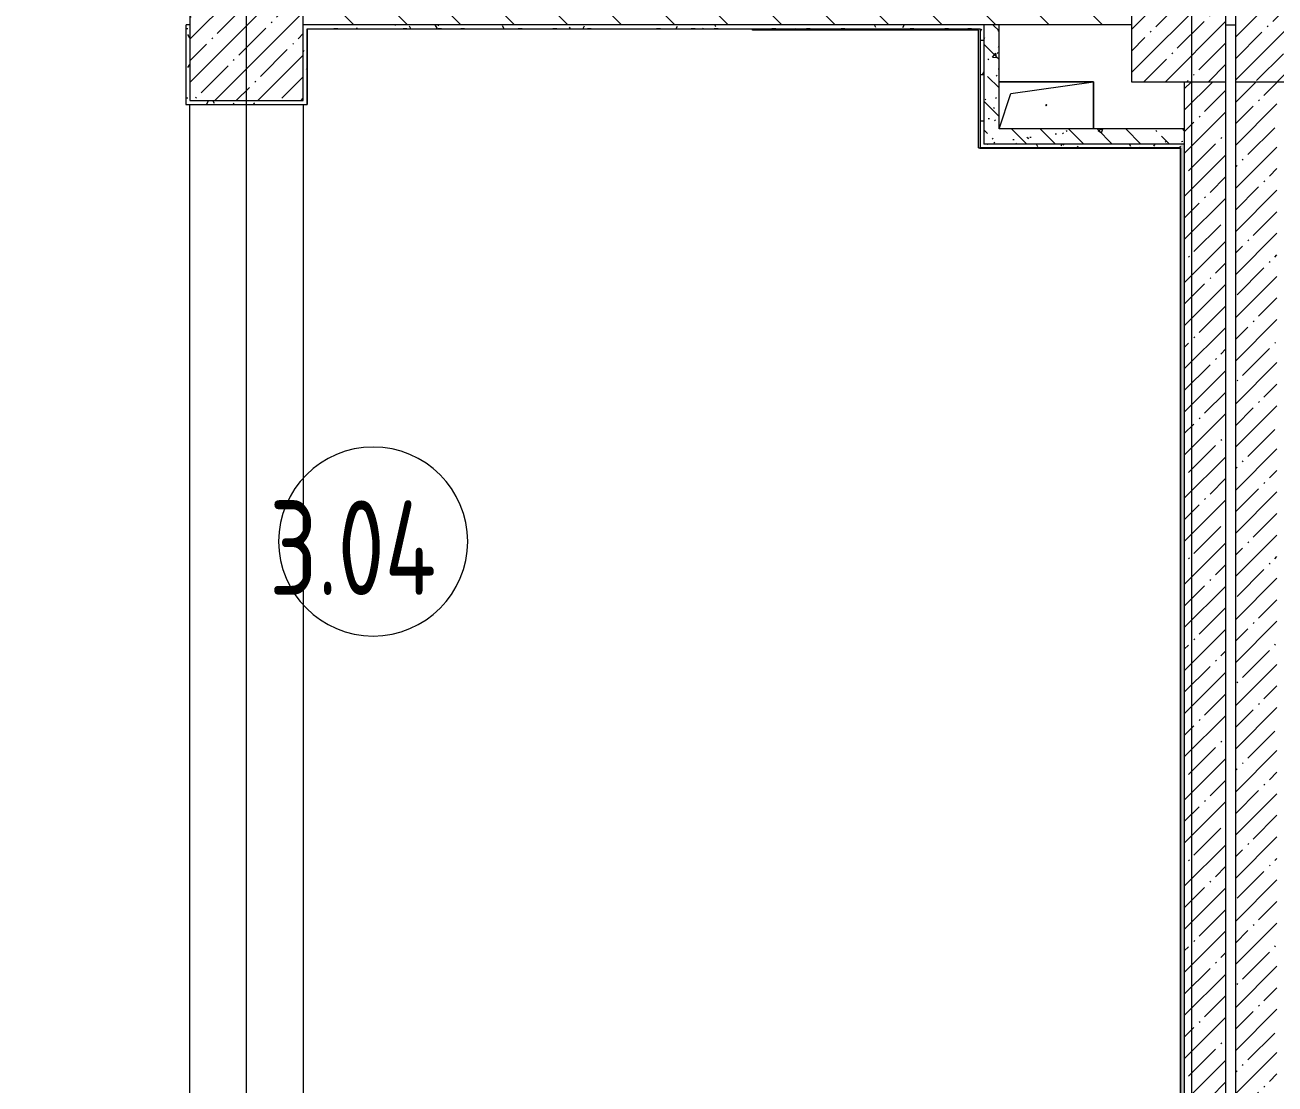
# Model space of a CAD drawing. Header units: millimetres. Extents: x -1113 to 415037, y -3642 to 354837.
# Drawn here: x 321365 to 327977, y 2097 to 7700 of the extents above; entities that cross this region are included whole.
import ezdxf

# ---------------------------------------------------------------- set-up
doc = ezdxf.new("R2010")
doc.units = ezdxf.units.MM
for name, color, linetype, lineweight in [('A-AREA-IDEN', 7, 'Continuous', 9), ('A-FLOR', 7, 'Continuous', 9), ('A-GENM', 7, 'Continuous', 9), ('A-WALL', 7, 'Continuous', 5), ('I-WALL', 7, 'Continuous', 5), ('S-COLS', 7, 'Continuous', 9), ('S-COLS-1', 7, 'Continuous', 5), ('Оси', 7, 'Continuous', 9)]:
    doc.layers.add(name, color=color, linetype=linetype, lineweight=lineweight)
doc.layers.add('A-AREA-PATT-3', color=7, linetype='Continuous', lineweight=5, true_color=0xe6fae8, transparency=1)
doc.layers.add('A-WALL-1', color=9, linetype='Continuous', lineweight=5, true_color=0x808080)
doc.layers.add('A-WALL-FNSH-1', color=9, linetype='Continuous', lineweight=5, true_color=0x808080)
doc.styles.add('СПДС', font='ГОСТ тип А.ttf', dxfattribs={"width": 0.9})
pattern_1 = [(45, (289227.4, 1e-08), (-114.04925, 114.04925), []), (45, (289341.45, 1e-08), (-114.04925, 114.04925), [201.612, -40.322, 6.706, -33.617])]
pattern_2 = [(135, (289227.4, 1e-08), (-150.8683, -150.8683), [213.36, -35.56, 7.112, -35.56]), (135, (289227.4, 150.77), (-150.8683, -150.8683), []), (50, (289227.4, 1e-08), (255.0577, -22.3145), [26.67, -293.37]), (355, (289227.4, 1e-08), (-49.3404, 267.4791), [21.336, -234.696]), (100.451, (289248.66, -1.86), (205.7195, 245.1636), [22.666, -249.326]), (46.184, (289227.4, 71.12), (379.511, -58.86), [40.005, -440.055]), (96.636, (289259.03, 66.2), (332.3634, 346.399), [33.999, -373.989]), (351.184, (289227.4, 71.12), (332.367, 346.3953), [32.004, -352.044]), (21, (289262.96, 53.34), (212.2602, -143.1711), [26.67, -293.37]), (326, (289262.96, 53.34), (86.5224, 257.8632), [21.336, -234.696]), (71.451, (289280.65, 41.4), (298.784, 114.6901), [22.666, -249.326]), (37.5, (289227.4, 1e-08), (4.32385, 118.3775), [6.706, -225.146, 6.706, -231.546, -235.585]), (37.5, (289227.4, 1e-08), (4.32385, 118.3775), [-470.103, 6.706, -228.879]), (7.5, (289227.4, 1e-08), (93.5476, 140.2533), [6.706, -129.134, 6.706, -219.812, -89.789]), (7.5, (289227.4, 1e-08), (93.5476, 140.2533), [-362.356, 6.706, -83.083]), (327.5, (289148.1, 1e-08), (189.82734, -8.02019), [6.706, -82.194, 6.706, -270.662, -368.046]), (327.5, (289148.1, 1e-08), (189.82734, -8.02019), [-366.268, 6.706, -361.34]), (317.5, (289112.54, 1e-08), (207.38114, 35.59764), [6.706, -108.864, 6.706, -177.495, -261.366]), (317.5, (289112.54, 1e-08), (207.38114, 35.59764), [-299.771, 6.706, -254.66])]
pattern_3 = [(0, (289227.4, 1e-08), (243.84, 60.96), [20.117, -162.763, 20.117, -162.763, -975.36]), (0, (289227.4, 1e-08), (243.84, 60.96), [-365.76, 20.117, -345.643, 20.117, -162.763, -426.72]), (0, (289227.4, 1e-08), (243.84, 60.96), [-914.4, 20.117, -101.803, 20.117, -284.683]), (120, (289318.84, 30.48), (-174.71291, 180.69163), [20.117, -162.763, 20.117, -162.763, -975.36]), (120, (289318.84, 30.48), (-174.71291, 180.69163), [-365.76, 20.117, -345.643, 20.117, -162.763, -426.72]), (120, (289318.84, 30.48), (-174.71291, 180.69163), [-914.4, 20.117, -101.803, 20.117, -284.683]), (240, (289349.32, 152.4), (-69.12709, -241.65163), [20.117, -162.763, 20.117, -162.763, -975.36]), (240, (289349.32, 152.4), (-69.12709, -241.65163), [-365.76, 20.117, -345.643, 20.117, -162.763, -426.72]), (240, (289349.32, 152.4), (-69.12709, -241.65163), [-914.4, 20.117, -101.803, 20.117, -284.683])]

# ---------------------------------------------------------------- blocks, each defined once
blk = doc.blocks.new('BSC_Колонна _Прямоугольная - 500х500-23286270-Объем проектирования 3 этажа')
at = {"layer": 'S-COLS-1'}
h = blk.add_hatch(dxfattribs=at)
h.set_pattern_fill('FP_4', color=256, style=0, pattern_type=2)
h.set_pattern_definition([(45, (-38790, -7650), (-114.04925, 114.04925), []), (45, (-38675.95, -7650), (-114.04925, 114.04925), [201.613, -40.323, 6.706, -33.617])])
h.paths.add_polyline_path([(-30, -250), (250, -249.1), (250, 250), (-250, 250), (-250, -250), (-43.7, -250)])
for p, q in [((250, 250), (-250, 250)), ((-250, 250), (-250, -250)), ((250, -250), (250, 250)), ((-250, -250), (250, -250))]:
    blk.add_line(p, q, dxfattribs=at)
blk = doc.blocks.new('BSC_Колонна _Прямоугольная - 600х600-V535-Объем проектирования 3 этажа')
at = {"layer": 'S-COLS-1'}
h = blk.add_hatch(dxfattribs=at)
h.set_pattern_fill('FP_65', color=256, style=0, pattern_type=2)
h.set_pattern_definition([(45, (-33310, -7600), (-114.04925, 114.04925), []), (45, (-33195.95, -7600), (-114.04925, 114.04925), [201.613, -40.323, 6.706, -33.617])])
h.paths.add_polyline_path([(41.4, -300), (300, -300), (300, 300), (-300, 300), (-300, -300)])
for p, q in [((300, 300), (-300, 300)), ((-300, 300), (-300, -300)), ((300, -300), (300, 300)), ((-300, -300), (300, -300))]:
    blk.add_line(p, q, dxfattribs=at)
blk = doc.blocks.new('BSC_Колонна _Прямоугольная - 500х500-V567-Объем проектирования 3 этажа')
at = {"layer": 'S-COLS-1'}
h = blk.add_hatch(dxfattribs=at)
h.set_pattern_fill('FP_113', color=256, style=0, pattern_type=2)
h.set_pattern_definition([(45, (-38240, -7650), (-114.04925, 114.04925), []), (45, (-38125.95, -7650), (-114.04925, 114.04925), [201.613, -40.323, 6.706, -33.617])])
h.paths.add_polyline_path([(15, -250), (250, -250), (250, 250), (-250, 250), (-250, -250)])
for p, q in [((250, 250), (-250, 250)), ((-250, 250), (-250, -250)), ((250, -250), (250, 250)), ((-250, -250), (250, -250))]:
    blk.add_line(p, q, dxfattribs=at)
blk = doc.blocks.new('GM_Отверстие прямоугольное _в плите_ - Отверстие-V622-Объем проектирования 3 этажа')
at = {"layer": 'A-GENM'}
for p, q in [((-250, 125), (250, 125)), ((250, 125), (-250, 125)), ((-187.5, 62.5), (250, 125)), ((250, 125), (250, -125)), ((250, -125), (250, 125)), ((-250, -125), (-187.5, 62.5))]:
    blk.add_line(p, q, dxfattribs=at)
for start, end in [(360, 180), (180, 360)]:
    blk.add_arc((0, 0), 2.5, start, end, dxfattribs=at)
blk = doc.blocks.new('Марка_Помещения - Номер-25198446-Объем проектирования 3 этажа')
at = {"layer": 'A-AREA-IDEN'}
for start, end in [(360, 180), (180, 360)]:
    blk.add_arc((0, 0), 2.5, start, end, dxfattribs=at)

msp = doc.modelspace()

# ---------------------------------------------------------------- hatches: boundary and pattern name
at = {"layer": 'A-AREA-PATT-3'}
msp.add_hatch(color=256, dxfattribs=at).paths.add_polyline_path([(326409.4, 7050), (326413.4, 7050.3), (326413.4, 7676), (325212.9, 7676), (325212.9, 7672), (326409.4, 7672), (326409.4, 7050.5)])
at = {"layer": 'I-WALL'}
h = msp.add_hatch(dxfattribs=at)
h.set_pattern_fill('FP_23', color=256, style=0, pattern_type=2)
h.set_pattern_definition([(135, (289227.4, 1e-08), (-141.4214, -141.4214), [])])
h.paths.add_polyline_path([(331357.4, 7700), (332137.4, 7700), (332137.4, 7900), (331357.4, 7900)])
h.paths.add_polyline_path([(325842.1, 7700), (327217.4, 7700), (327217.4, 7900), (325237.4, 7900), (325237.4, 7830), (324037.4, 7830), (324037.4, 7900), (322837.4, 7900), (322837.4, 7700), (325237.4, 7700)])
h.paths.add_polyline_path([(328287.4, 7700), (328857.4, 7700), (328857.4, 7900), (328267.4, 7900), (328267.4, 7700), (328277.4, 7700)])
h.paths.add_polyline_path([(327717.4, 7700), (327767.4, 7700), (327767.4, 7900), (327717.4, 7900)])
h.paths.add_polyline_path([(319037.1, 7700), (319737.4, 7700), (319737.4, 7900), (319037.1, 7900), (319037.1, 7751.6)])
h = msp.add_hatch(dxfattribs=at)
h.set_pattern_fill('FP_191', color=256, style=0, pattern_type=2)
h.set_pattern_definition(pattern_3)
h.paths.add_polyline_path([(322235.6, 7300), (322237.4, 7300), (322237.4, 7700), (322217.4, 7700), (322217.4, 7300)])
h = msp.add_hatch(dxfattribs=at)
h.set_pattern_fill('FP_191', color=256, style=0, pattern_type=2)
h.set_pattern_definition(pattern_3)
h.paths.add_polyline_path([(326331.4, 7680), (326417.4, 7680), (326417.4, 7700), (322837.4, 7700), (322837.4, 7680), (326309.4, 7680)])
h = msp.add_hatch(dxfattribs=at)
h.set_pattern_fill('FP_191', color=256, style=0, pattern_type=2)
h.set_pattern_definition(pattern_3)
h.paths.add_polyline_path([(322857.4, 7280), (322857.2, 7679), (322837.4, 7679), (322837.4, 7280)])
h = msp.add_hatch(dxfattribs=at)
h.set_pattern_fill('FP_191', color=256, style=0, pattern_type=2)
h.set_pattern_definition(pattern_3)
h.paths.add_polyline_path([(326417.4, 7070), (326437.4, 7070), (326437.4, 7700), (326417.4, 7700), (326417.4, 7150)])
h = msp.add_hatch(dxfattribs=at)
h.set_pattern_fill('FP_41', color=256, style=0, pattern_type=2)
h.set_pattern_definition(pattern_2)
h.paths.add_polyline_path([(326437.4, 7150), (326517.4, 7150), (326517.4, 7700), (326437.4, 7699), (326437.4, 7280)])
h = msp.add_hatch(dxfattribs=at)
h.set_pattern_fill('FP_1', color=256, style=0, pattern_type=2)
h.set_pattern_definition(pattern_1)
h.paths.add_polyline_path([(327707.1, 400), (327717.4, 400), (327717.4, 7400), (327497.4, 7400), (327497.5, 400), (327511.2, 400)])
h = msp.add_hatch(dxfattribs=at)
h.set_pattern_fill('FP_1', color=256, style=0, pattern_type=2)
h.set_pattern_definition(pattern_1)
h.paths.add_polyline_path([(327809.3, 400), (327987.4, 400), (327987.3, 7400), (327767.4, 7400), (327767.4, 400), (327776.5, 400)])
h = msp.add_hatch(dxfattribs=at)
h.set_pattern_fill('FP_191', color=256, style=0, pattern_type=2)
h.set_pattern_definition(pattern_3)
h.paths.add_polyline_path([(322837.4, 7280), (322837.4, 7300), (322217.4, 7300), (322217.4, 7280), (322578.8, 7280)])
h = msp.add_hatch(dxfattribs=at)
h.set_pattern_fill('FP_41', color=256, style=0, pattern_type=2)
h.set_pattern_definition(pattern_2)
h.paths.add_polyline_path([(327017.4, 7070), (327497.4, 7070), (327497.4, 7150), (326437.4, 7150), (326437.4, 7070), (326929.9, 7070)])
h = msp.add_hatch(dxfattribs=at)
h.set_pattern_fill('FP_191', color=256, style=0, pattern_type=2)
h.set_pattern_definition(pattern_3)
h.paths.add_polyline_path([(327472.4, 7050), (327476.4, 7050), (327476.4, 7070), (326417.4, 7070), (326417.4, 7050), (327217.4, 7050)])
h = msp.add_hatch(dxfattribs=at)
h.set_pattern_fill('FP_191', color=256, style=0, pattern_type=2)
h.set_pattern_definition(pattern_3)
h.paths.add_polyline_path([(327497.4, 420), (327497.4, 7070), (327477.4, 7070), (327477.4, 421), (327482.4, 420.8)])

# ---------------------------------------------------------------- linework, layer by layer
at = {"layer": 'A-FLOR'}
for p, q in [((322857.4, 7680), (325212.9, 7680)), ((322857.4, 7280), (322857.4, 7679)), ((322237.4, 520), (322237.4, 7280)), ((322237.4, 7280), (322857.4, 7280)), ((322837.4, 7280), (322837.4, 520)), ((326417.4, 7050), (327476.4, 7050))]:
    msp.add_line(p, q, dxfattribs=at)
at = {"layer": 'A-WALL'}
for p, q in [((322217.4, 7280), (322217.4, 7700)), ((327217.4, 7700), (322837.4, 7700)), ((327497.4, 7400), (327497.4, 400)), ((327477.4, 7050), (326417.4, 7050)), ((327497.4, 7070), (326437.4, 7070)), ((327477.4, 420), (327477.4, 7050))]:
    msp.add_line(p, q, dxfattribs=at)
at = {"layer": 'A-WALL-1'}
for p, q in [((322237.4, 7700), (322217.4, 7700)), ((322857.4, 7679), (322857.4, 7680)), ((326437.4, 7700), (326437.4, 7070)), ((326517.4, 7150), (326517.4, 7700)), ((327717.4, 7700), (327767.4, 7700)), ((327717.4, 400), (327717.4, 7400)), ((327767.4, 7400), (327767.4, 400)), ((322217.4, 7280), (322857.4, 7280)), ((327497.4, 7150), (326517.4, 7150))]:
    msp.add_line(p, q, dxfattribs=at)
at = {"layer": 'A-WALL-FNSH-1'}
for p, q in [((322217.4, 7680), (322216.4, 7680)), ((322216.4, 7680), (322216.4, 7279)), ((322857.4, 7679), (322857.4, 7280)), ((322858.4, 7679), (325212.9, 7679)), ((322858.4, 7279), (322858.4, 7679)), ((322216.4, 7279), (322858.4, 7279)), ((326416.4, 7050), (326416.4, 7049)), ((326416.4, 7049), (327476.4, 7049)), ((327476.4, 7049), (327476.4, 421))]:
    msp.add_line(p, q, dxfattribs=at)
at = {"layer": 'I-WALL'}
for p, q in [((325212.9, 7680), (326417.4, 7680)), ((325212.9, 7672), (325212.9, 7679)), ((326409.4, 7672), (325212.9, 7672)), ((326409.4, 7050), (326409.4, 7672)), ((326417.4, 7680), (326417.4, 7050)), ((326409.4, 7050), (326417.4, 7050))]:
    msp.add_line(p, q, dxfattribs=at)
at = {"layer": 'Оси'}
for points in [[(322537.4, -1906.3), (322537.4, 3093.7), (322537.4, 22398.1), (322537.4, 27398.1)], [(327537.4, -1906.3), (327537.4, 3093.7), (327537.4, 18777.7), (327537.4, 23777.7)]]:
    msp.add_lwpolyline(points, dxfattribs=at)

# ---------------------------------------------------------------- block references
at = {"layer": 'A-AREA-IDEN', "xscale": 199.9999999999999, "yscale": 199.9999999999999, "zscale": 199.9999999999999}
msp.add_blockref('Марка_Помещения - Номер-25198446-Объем проектирования 3 этажа', (323207.1, 4967.2), dxfattribs=at)
at = {"layer": 'A-GENM'}
msp.add_blockref('GM_Отверстие прямоугольное _в плите_ - Отверстие-V622-Объем проектирования 3 этажа', (326767.4, 7275), dxfattribs=at)
at = {"layer": 'S-COLS'}
for name, p in [('BSC_Колонна _Прямоугольная - 600х600-V535-Объем проектирования 3 этажа', (322537.4, 7600)), ('BSC_Колонна _Прямоугольная - 500х500-V567-Объем проектирования 3 этажа', (327467.4, 7650)), ('BSC_Колонна _Прямоугольная - 500х500-23286270-Объем проектирования 3 этажа', (328017.4, 7650))]:
    msp.add_blockref(name, p, dxfattribs=at)

# ---------------------------------------------------------------- texts
at = {"layer": 'A-AREA-IDEN', "insert": (322657.6, 5184.3), "char_height": 500, "width": 1370.886, "attachment_point": 1, "style": 'СПДС'}
msp.add_mtext('3.04', dxfattribs=at)

doc.saveas('drawing.dxf')
